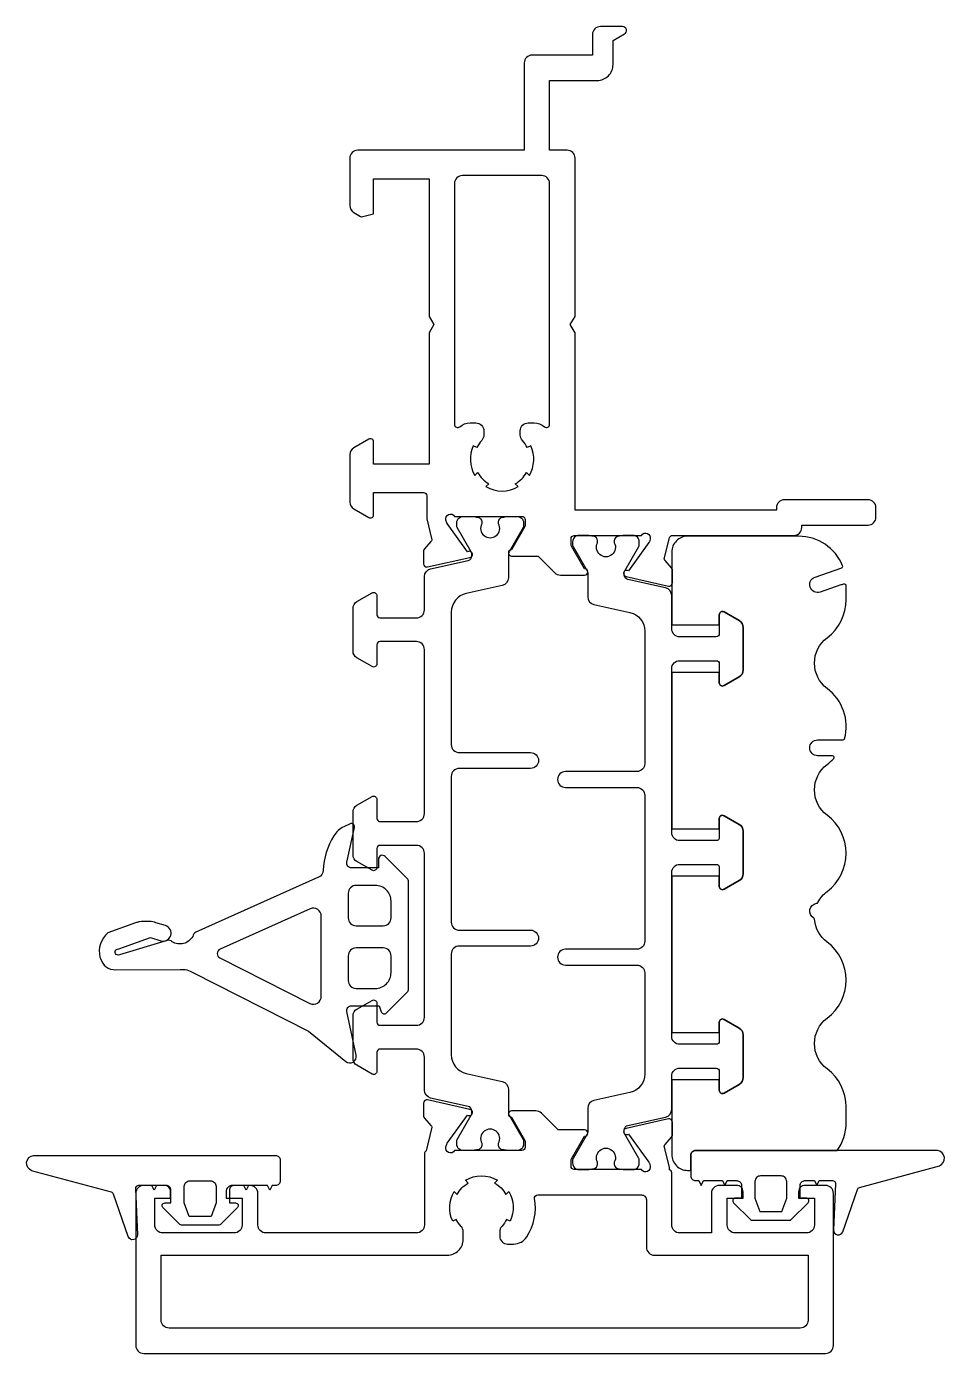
# Model space of a CAD drawing. Header units: millimetres. Extents: x 0 to 57.9, y 0 to 83.7.
import ezdxf

# ---------------------------------------------------------------- set-up
doc = ezdxf.new("R2010")
doc.units = ezdxf.units.MM
for name, color, linetype in [('aluminium', 4, 'Continuous'), ('RI-GASKET', 7, 'Continuous'), ('RI-PROFILE', 7, 'Continuous'), ('rubber', 1, 'Continuous')]:
    doc.layers.add(name, color=color, linetype=linetype)

msp = doc.modelspace()

# ---------------------------------------------------------------- linework, layer by layer
at = {"layer": 'aluminium'}
for points in [[(39.326, 51.362), (39.277, 51.203, -0.083094), (39.248, 51.144), (37.958, 49.369, 1.178332), (37.811, 49.003), (40.49, 48.409, 0.479656), (40.734, 48.604), (40.734, 49.428, 0.185256), (40.682, 49.562), (40.271, 50.019, -0.263193), (40.229, 50.211), (40.539, 51.449, -0.344043), (40.733, 51.6), (48.389, 51.6, 0.414214), (48.889, 52.1), (48.889, 52.249), (53.067, 52.249, 0.414214), (53.567, 52.749), (53.567, 53.349, 0.414214), (53.067, 53.849), (47.789, 53.849, 0.414214), (47.289, 53.349), (47.289, 53.2), (34.588, 53.2), (34.588, 64.38), (34.288, 64.9), (34.588, 65.419), (34.588, 75.4, 0.414214), (34.088, 75.9), (32.988, 75.9), (32.988, 80.3), (35.988, 80.3, 0.414214), (36.988, 81.3), (36.988, 82.815), (37.713, 83.233, 0.767327), (37.588, 83.7), (36.188, 83.7, 0.414214), (35.688, 83.2), (35.688, 81.9), (31.888, 81.9, 0.414214), (31.388, 81.4), (31.388, 75.9), (20.888, 75.9, 0.414214), (20.388, 75.4), (20.388, 72.407, 0.267949), (20.638, 71.974), (21.067, 71.727, 0.198912), (21.218, 71.707), (21.888, 71.886), (21.888, 74.1), (25.388, 74.1), (25.388, 65.419), (25.688, 64.9), (25.388, 64.38), (25.388, 56.1), (21.888, 56.1), (21.888, 57.5, 0.57735), (21.588, 57.673), (20.638, 57.124, 0.267949), (20.388, 56.691), (20.388, 53.708, 0.267949), (20.638, 53.275), (21.588, 52.727, 0.57735), (21.888, 52.9), (21.888, 54.3), (25.038, 54.3, -0.414214), (25.238, 54.1), (25.238, 52.65), (25.548, 51.411, -0.263193), (25.506, 51.219), (25.094, 50.762, 0.185256), (25.043, 50.628), (25.043, 49.804, 0.479656), (25.286, 49.609), (27.966, 50.203, 1.178332), (27.819, 50.569), (26.529, 52.344, -0.083094), (26.5, 52.403), (26.451, 52.562, -0.892534), (26.998, 52.8), (31.238, 52.8, -0.414214), (31.438, 52.6), (31.438, 52.227, -0.131652), (31.411, 52.127), (30.588, 50.7, 1), (30.588, 50.3), (32.257, 50.3), (33.311, 49.246, 0.198912), (33.665, 49.1), (35.189, 49.1, 1), (35.189, 49.5), (34.366, 50.926, -0.131652), (34.339, 51.026), (34.339, 51.4, -0.414214), (34.539, 51.6), (38.779, 51.6, -0.892534)], [(32.988, 58.609), (32.988, 73.8, 0.414214), (32.488, 74.3), (27.488, 74.3, 0.414214), (26.988, 73.8), (26.988, 58.609, 0.641395), (27.319, 58.458, -0.179494), (27.971, 58.7), (28.338, 58.7, -0.414214), (28.838, 58.2), (28.838, 57.929, -0.189103), (28.705, 57.59, 0.07797), (28.402, 57.139), (28.176, 57.245, 0.247116), (28.266, 55.384), (28.449, 55.567, 0.145898), (29.156, 54.86), (28.973, 54.677, 0.272842), (31.004, 54.677), (30.821, 54.86, 0.145898), (31.528, 55.567), (31.711, 55.384, 0.247116), (31.801, 57.245), (31.574, 57.139, 0.07797), (31.272, 57.59, -0.189103), (31.138, 57.929), (31.138, 58.2, -0.414214), (31.638, 58.7), (32.006, 58.7, -0.179494), (32.658, 58.458, 0.641395)], [(38.779, 11.6), (34.539, 11.6, -0.414214), (34.339, 11.8), (34.339, 12.173, -0.131652), (34.366, 12.273), (35.189, 13.7, 1), (35.189, 14.1), (33.52, 14.1), (32.466, 15.153, 0.198912), (32.112, 15.3), (30.588, 15.3, 1), (30.588, 14.9), (31.411, 13.473, -0.131652), (31.438, 13.373), (31.438, 13, -0.414214), (31.238, 12.8), (26.998, 12.8, -0.892534), (26.451, 13.038), (26.5, 13.197, -0.083094), (26.529, 13.256), (27.819, 15.031, 1.178332), (27.966, 15.397), (25.286, 15.991, 0.479656), (25.043, 15.796), (25.043, 14.972, 0.185256), (25.094, 14.838), (25.506, 14.381, -0.263193), (25.548, 14.189), (25.195, 12.777, 0.278153), (25.088, 12.6), (25.088, 8.1, -0.414214), (24.588, 7.6), (15.088, 7.6, -0.414214), (14.588, 8.1), (14.588, 10.1, 0.414214), (14.088, 10.6), (12.988, 10.6, 0.414214), (12.588, 10.2), (12.588, 9.8), (13.588, 9.8), (13.588, 8.1, -0.414214), (13.088, 7.6), (8.588, 7.6, -0.414214), (8.088, 8.1), (8.088, 9.8), (9.088, 9.8), (9.088, 10.2, 0.414214), (8.688, 10.6), (7.388, 10.6, 0.414214), (6.888, 10.1), (6.888, 0.5, 0.414214), (7.388, 0), (50.388, 0, 0.414214), (50.888, 0.5), (50.888, 10.1, 0.414214), (50.388, 10.6), (49.088, 10.6, 0.414214), (48.688, 10.2), (48.688, 9.8), (49.688, 9.8), (49.688, 8.1, -0.414214), (49.188, 7.6), (44.688, 7.6, -0.414214), (44.188, 8.1), (44.188, 9.8), (45.188, 9.8), (45.188, 10.2, 0.414214), (44.788, 10.6), (43.688, 10.6, 0.414214), (43.188, 10.1), (43.188, 7.6), (41.189, 7.6, -0.414214), (40.689, 8.1), (40.689, 11.4, 0.341999), (40.539, 11.593), (40.539, 11.75), (40.229, 12.989, -0.263193), (40.271, 13.181), (40.682, 13.638, 0.185256), (40.734, 13.771), (40.734, 14.596, 0.479656), (40.49, 14.791), (37.811, 14.197, 1.178332), (37.958, 13.831), (39.248, 12.056, -0.083094), (39.277, 11.997), (39.326, 11.837, -0.892534)], [(31.546, 7.358, 0.1871), (32.04, 9.766, -0.464122), (32.238, 10), (38.789, 10, -0.414214), (39.089, 9.7), (39.089, 6.7, 0.414214), (39.589, 6.2), (49.288, 6.2), (49.288, 2.1, -0.414214), (48.788, 1.6), (8.988, 1.6, -0.414214), (8.488, 2.1), (8.488, 6.2), (26.538, 6.2, 0.414214), (27.538, 7.2), (27.538, 7.67, 0.189103), (27.405, 8.01, -0.07797), (27.102, 8.46), (26.875, 8.355, -0.247116), (26.965, 10.216), (27.149, 10.032, -0.145898), (27.856, 10.739), (27.672, 10.923, -0.272842), (29.704, 10.923), (29.52, 10.739, -0.145898), (30.227, 10.032), (30.411, 10.216, -0.247116), (30.501, 8.355), (30.274, 8.46, -0.07797), (29.971, 8.01, 0.189103), (29.838, 7.67), (29.838, 7.4, 0.414214), (30.338, 6.9), (30.705, 6.9, 0.254888)]]:
    msp.add_lwpolyline(points, format="xyb", close=True, dxfattribs=at)
at = {"layer": 'RI-GASKET'}
for centre, start, end in [((51.107, 13), 270, 276.15532), ((6.78, 12.695), 263.84468, 270)]:
    msp.add_arc(centre, 0.2, start, end, dxfattribs=at)
at = {"layer": 'RI-PROFILE', "transparency": 33554687}
msp.add_lwpolyline([(38.989, 35.203), (38.989, 31.6), (38.989, 26, -0.414214), (38.489, 25.5), (33.989, 25.5, 0.414214), (33.489, 25, 0.414214), (33.989, 24.5), (38.489, 24.5, -0.414214), (38.989, 24), (38.989, 17.634, -0.351673), (38.048, 16.463), (35.781, 15.96, 0.351557), (35.39, 15.472), (35.389, 13.985, -0.131652), (35.349, 13.835), (34.466, 12.306, 0.131652), (34.439, 12.206), (34.439, 12, 0.414214), (34.839, 11.6), (35.421, 11.6, 0.044632), (35.456, 11.603, -0.012287), (35.753, 11.649, 0.37684), (36.014, 11.946), (36.014, 12.059, -1.69614), (37.064, 12.059), (37.064, 11.946, 0.37684), (37.325, 11.649, -0.012287), (37.622, 11.603, 0.044632), (37.657, 11.6), (38.239, 11.6, 0.414214), (38.639, 12), (38.639, 12.206, 0.131652), (38.612, 12.306), (37.729, 13.835, -0.131652), (37.689, 13.985), (37.689, 14.094, -0.351104), (37.924, 14.387), (40.298, 14.913, 0.351665), (40.689, 15.401), (40.688, 17.499, -0.414214), (41.188, 17.999), (43.488, 18, -0.414214), (43.688, 17.8), (43.688, 16.6, 0.57735), (43.988, 16.427), (44.938, 16.975, 0.267949), (45.188, 17.408), (45.188, 20.091, 0.267949), (44.938, 20.525), (43.988, 21.073, 0.57735), (43.688, 20.9), (43.688, 19.7, -0.414214), (43.488, 19.5), (41.188, 19.5, -0.414214), (40.688, 20), (40.689, 30.35, -0.414214), (41.189, 30.85), (43.489, 30.85, -0.414214), (43.689, 30.65), (43.689, 29.45, 0.57735), (43.989, 29.277), (44.939, 29.825, 0.267949), (45.189, 30.258), (45.189, 31.6), (45.189, 32.941, 0.267949), (44.939, 33.375), (43.989, 33.923, 0.57735), (43.689, 33.75), (43.689, 32.55, -0.414214), (43.489, 32.35), (41.189, 32.35, -0.414214), (40.689, 32.85), (40.688, 43.2, -0.414214), (41.188, 43.7), (43.488, 43.7, -0.414214), (43.688, 43.5), (43.688, 42.3, 0.57735), (43.988, 42.127), (44.938, 42.675, 0.267949), (45.188, 43.108), (45.188, 45.791, 0.267949), (44.938, 46.224), (43.988, 46.773, 0.57735), (43.688, 46.6), (43.688, 45.4, -0.414214), (43.488, 45.2), (41.189, 45.2, -0.414214), (40.689, 45.7), (40.689, 47.799, 0.351665), (40.298, 48.287), (37.924, 48.813, -0.351104), (37.689, 49.105), (37.689, 49.214, -0.131652), (37.729, 49.364), (38.612, 50.894, 0.131652), (38.639, 50.994), (38.639, 51.2, 0.414214), (38.239, 51.6), (37.657, 51.6, 0.044632), (37.622, 51.597, -0.012287), (37.325, 51.551, 0.37684), (37.064, 51.253), (37.064, 51.14, -1.69614), (36.014, 51.14), (36.014, 51.253, 0.37684), (35.753, 51.551, -0.012287), (35.456, 51.597, 0.044632), (35.421, 51.6), (34.839, 51.6, 0.414214), (34.439, 51.2), (34.439, 50.994, 0.131652), (34.466, 50.894), (35.349, 49.364, -0.131652), (35.389, 49.214), (35.39, 47.728, 0.351577), (35.781, 47.24), (38.048, 46.737, -0.35167), (38.989, 45.565), (38.989, 37.203, -0.414214), (38.489, 36.703), (33.989, 36.703, 0.414214), (33.489, 36.203, 0.414214), (33.989, 35.703), (38.489, 35.703, -0.414214)], format="xyb", close=True, dxfattribs=at)
at = {"layer": 'rubber', "transparency": 33554687}
for points in [[(26.788, 36.404), (26.788, 32.8), (26.788, 27.2, 0.414214), (27.288, 26.7), (31.788, 26.7, -0.414214), (32.288, 26.2, -0.414214), (31.788, 25.7), (27.288, 25.7, 0.414214), (26.788, 25.2), (26.788, 18.834, 0.351673), (27.729, 17.663), (29.996, 17.16, -0.351557), (30.387, 16.672), (30.388, 15.186, 0.131652), (30.428, 15.036), (31.311, 13.506, -0.131652), (31.338, 13.406), (31.338, 13.2, -0.414214), (30.938, 12.8), (30.356, 12.8, -0.044632), (30.32, 12.803, 0.012287), (30.024, 12.849, -0.37684), (29.763, 13.146), (29.763, 13.259, 1.69614), (28.713, 13.259), (28.713, 13.146, -0.37684), (28.452, 12.849, 0.012287), (28.155, 12.803, -0.044632), (28.12, 12.8), (27.538, 12.8, -0.414214), (27.138, 13.2), (27.138, 13.406, -0.131652), (27.165, 13.506), (28.048, 15.036, 0.131652), (28.088, 15.186), (28.088, 15.294, 0.351104), (27.853, 15.587), (25.479, 16.113, -0.351665), (25.087, 16.601), (25.088, 18.699, 0.414214), (24.589, 19.199), (22.288, 19.2, 0.414214), (22.088, 19), (22.088, 17.8, -0.57735), (21.788, 17.627), (20.838, 18.175, -0.267949), (20.588, 18.608), (20.588, 21.292, -0.267949), (20.838, 21.725), (21.788, 22.273, -0.57735), (22.088, 22.1), (22.088, 20.9, 0.414214), (22.288, 20.7), (24.588, 20.7, 0.414214), (25.088, 21.2), (25.088, 31.55, 0.414214), (24.588, 32.05), (22.288, 32.05, 0.414214), (22.088, 31.85), (22.088, 30.65, -0.57735), (21.788, 30.477), (20.838, 31.025, -0.267949), (20.588, 31.458), (20.588, 32.8), (20.588, 34.142, -0.267949), (20.838, 34.575), (21.788, 35.123, -0.57735), (22.088, 34.95), (22.088, 33.75, 0.414214), (22.288, 33.55), (24.588, 33.55, 0.414214), (25.088, 34.05), (25.088, 44.4, 0.414214), (24.588, 44.9), (22.288, 44.9, 0.414214), (22.088, 44.7), (22.088, 43.5, -0.57735), (21.788, 43.327), (20.838, 43.875, -0.267949), (20.588, 44.308), (20.588, 46.992, -0.267949), (20.838, 47.425), (21.788, 47.973, -0.57735), (22.088, 47.8), (22.088, 46.6, 0.414214), (22.288, 46.4), (24.587, 46.4, 0.414214), (25.087, 46.9), (25.087, 48.999, -0.351665), (25.479, 49.487), (27.853, 50.013, 0.351104), (28.088, 50.306), (28.088, 50.414, 0.131652), (28.048, 50.564), (27.165, 52.094, -0.131652), (27.138, 52.194), (27.138, 52.4, -0.414214), (27.538, 52.8), (28.12, 52.8, -0.044632), (28.155, 52.797, 0.012287), (28.452, 52.751, -0.37684), (28.713, 52.454), (28.713, 52.341, 1.69614), (29.763, 52.341), (29.763, 52.454, -0.37684), (30.024, 52.751, 0.012287), (30.32, 52.797, -0.044632), (30.356, 52.8), (30.938, 52.8, -0.414214), (31.338, 52.4), (31.338, 52.194, -0.131652), (31.311, 52.094), (30.428, 50.564, 0.131652), (30.388, 50.414), (30.387, 48.928, -0.351577), (29.996, 48.44), (27.729, 47.937, 0.35167), (26.788, 46.766), (26.788, 38.403, 0.414214), (27.288, 37.903), (31.788, 37.904, -0.414214), (32.288, 37.404, -0.414214), (31.788, 36.904), (27.288, 36.904, 0.414214)], [(38.989, 35.203), (38.989, 31.6), (38.989, 26, -0.414214), (38.489, 25.5), (33.989, 25.5, 0.414214), (33.489, 25, 0.414214), (33.989, 24.5), (38.489, 24.5, -0.414214), (38.989, 24), (38.989, 17.634, -0.351673), (38.048, 16.463), (35.781, 15.96, 0.351557), (35.39, 15.472), (35.389, 13.985, -0.131652), (35.349, 13.835), (34.466, 12.306, 0.131652), (34.439, 12.206), (34.439, 12, 0.414214), (34.839, 11.6), (35.421, 11.6, 0.044632), (35.456, 11.603, -0.012287), (35.753, 11.649, 0.37684), (36.014, 11.946), (36.014, 12.059, -1.69614), (37.064, 12.059), (37.064, 11.946, 0.37684), (37.325, 11.649, -0.012287), (37.622, 11.603, 0.044632), (37.657, 11.6), (38.239, 11.6, 0.414214), (38.639, 12), (38.639, 12.206, 0.131652), (38.612, 12.306), (37.729, 13.835, -0.131652), (37.689, 13.985), (37.689, 14.094, -0.351104), (37.924, 14.387), (40.298, 14.913, 0.351665), (40.689, 15.401), (40.688, 17.499, -0.414214), (41.188, 17.999), (43.488, 18, -0.414214), (43.688, 17.8), (43.688, 16.6, 0.57735), (43.988, 16.427), (44.938, 16.975, 0.267949), (45.188, 17.408), (45.188, 20.091, 0.267949), (44.938, 20.525), (43.988, 21.073, 0.57735), (43.688, 20.9), (43.688, 19.7, -0.414214), (43.488, 19.5), (41.188, 19.5, -0.414214), (40.688, 20), (40.689, 30.35, -0.414214), (41.189, 30.85), (43.489, 30.85, -0.414214), (43.689, 30.65), (43.689, 29.45, 0.57735), (43.989, 29.277), (44.939, 29.825, 0.267949), (45.189, 30.258), (45.189, 31.6), (45.189, 32.941, 0.267949), (44.939, 33.375), (43.989, 33.923, 0.57735), (43.689, 33.75), (43.689, 32.55, -0.414214), (43.489, 32.35), (41.189, 32.35, -0.414214), (40.689, 32.85), (40.688, 43.2, -0.414214), (41.188, 43.7), (43.488, 43.7, -0.414214), (43.688, 43.5), (43.688, 42.3, 0.57735), (43.988, 42.127), (44.938, 42.675, 0.267949), (45.188, 43.108), (45.188, 45.791, 0.267949), (44.938, 46.224), (43.988, 46.773, 0.57735), (43.688, 46.6), (43.688, 45.4, -0.414214), (43.488, 45.2), (41.189, 45.2, -0.414214), (40.689, 45.7), (40.689, 47.799, 0.351665), (40.298, 48.287), (37.924, 48.813, -0.351104), (37.689, 49.105), (37.689, 49.214, -0.131652), (37.729, 49.364), (38.612, 50.894, 0.131652), (38.639, 50.994), (38.639, 51.2, 0.414214), (38.239, 51.6), (37.657, 51.6, 0.044632), (37.622, 51.597, -0.012287), (37.325, 51.551, 0.37684), (37.064, 51.253), (37.064, 51.14, -1.69614), (36.014, 51.14), (36.014, 51.253, 0.37684), (35.753, 51.551, -0.012287), (35.456, 51.597, 0.044632), (35.421, 51.6), (34.839, 51.6, 0.414214), (34.439, 51.2), (34.439, 50.994, 0.131652), (34.466, 50.894), (35.349, 49.364, -0.131652), (35.389, 49.214), (35.39, 47.728, 0.351577), (35.781, 47.24), (38.048, 46.737, -0.35167), (38.989, 45.565), (38.989, 37.203, -0.414214), (38.489, 36.703), (33.989, 36.703, 0.414214), (33.489, 36.203, 0.414214), (33.989, 35.703), (38.489, 35.703, -0.414214)]]:
    msp.add_lwpolyline(points, format="xyb", close=True, dxfattribs=at)
at = {"layer": 'rubber'}
for points in [[(49.903, 28.449, -0.115703), (50.489, 29.15, 0.5), (50.489, 33.95, -0.5), (50.489, 37.15, 0.047483), (50.91, 37.532, 0.650996), (50.836, 37.7), (49.889, 37.7, -1), (49.889, 38.7), (51.491, 38.7, 0.339503), (51.587, 38.774, 0.306304), (50.489, 41.95, -0.5), (50.489, 45.15, 0.236068), (51.689, 47.55), (51.689, 48.434, 0.467817), (51.572, 48.532, 0.038049), (51.351, 48.475), (50.052, 48.028, -1), (49.727, 48.973), (51.407, 49.552, 0.430735), (51.467, 49.684, 0.304715), (48.689, 51.55), (41.689, 51.55, 0.414214), (40.689, 50.55), (40.689, 45.95), (43.689, 45.95), (43.689, 46.6, -0.57735), (43.989, 46.773), (44.939, 46.225, -0.267949), (45.189, 45.791), (45.189, 43.108, -0.267949), (44.939, 42.675), (43.989, 42.127, -0.57735), (43.689, 42.3), (43.689, 42.95), (40.689, 42.95), (40.689, 33.1), (43.689, 33.1), (43.689, 33.75, -0.57735), (43.989, 33.923), (44.939, 33.375, -0.267949), (45.189, 32.942), (45.189, 30.258, -0.26795), (44.939, 29.825), (43.989, 29.277, -0.57735), (43.689, 29.45), (43.689, 30.1), (40.689, 30.1), (40.689, 20.25), (43.689, 20.25), (43.689, 20.9, -0.57735), (43.989, 21.073), (44.939, 20.525, -0.267949), (45.189, 20.092), (45.189, 17.408, -0.26795), (44.939, 16.975), (43.989, 16.427, -0.57735), (43.689, 16.6), (43.689, 17.25), (40.689, 17.25), (40.689, 12.55, 0.414214), (41.689, 11.55), (41.889, 11.55), (41.889, 12.5, -0.414214), (42.189, 12.8), (51.109, 12.8), (51.127, 12.801, 0.156875), (51.689, 14.55), (51.689, 15.55, 0.236068), (50.489, 17.95, -0.5), (50.489, 21.15, 0.5), (50.489, 25.95, -0.214223), (49.696, 27.384, 0.249509), (49.645, 27.463, -0.723702), (49.826, 28.395, 0.249509)], [(7.086, 27.221, 0.026683), (6.881, 27.162), (5.129, 26.535, 0.283744), (4.63, 24.994), (4.659, 24.91), (4.659, 24.91, 0.332379), (5.622, 24.199), (9.693, 24.223, -0.168772), (10.496, 24.02), (10.496, 24.02), (10.496, 24.02), (17.788, 20.33), (20.136, 18.416, 0.707924), (20.78, 18.809), (20.195, 21.563, -0.476893), (20.488, 21.926), (22.238, 21.926), (22.373, 21.557, 0.548619), (22.702, 21.484), (24.001, 22.783, 0.198912), (24.088, 22.995), (24.088, 29.755, 0.198912), (24.001, 29.967), (22.615, 31.352, 0.668179), (22.188, 31.176), (22.188, 30.626), (20.488, 30.626, -0.479656), (20.196, 30.991), (20.681, 33.182, 0.624869), (20.4, 33.406), (20.003, 33.217, 0.143709), (19.373, 32.653, 0.131364), (18.716, 30.477, -0.286669), (18.421, 30.037), (10.683, 26.566, 0.26602), (10.478, 26.302, -0.428522), (9.185, 25.967, 0.28969), (8.876, 26.053), (5.857, 25.142, -0.91492), (5.675, 25.485), (5.873, 25.547), (7.819, 26.231), (8.471, 26.032, 1), (8.762, 26.989), (8.161, 27.172, 0.052658), (7.748, 27.252, 0.052658)], [(20.788, 26.976), (22.488, 26.976, 0.414214), (22.988, 27.476), (22.988, 28.526, 0.414214), (21.988, 29.526), (20.788, 29.526, 0.414214), (20.288, 29.026), (20.288, 27.476, 0.414214)], [(17.863, 22.085, 0.559094), (18.588, 22.532), (18.588, 27.587, 0.543876), (17.884, 28.043), (12.206, 25.495, 0.630953), (12.193, 24.954)], [(20.788, 23.026), (21.988, 23.026, 0.414214), (22.988, 24.026), (22.988, 25.076, 0.414214), (22.488, 25.576), (20.788, 25.576, 0.414214), (20.288, 25.076), (20.288, 23.526, 0.414214)], [(51.47, 7.68), (52.395, 10.345, -0.247996), (52.532, 10.473), (57.565, 11.836, 0.787862), (57.442, 12.8), (42.187, 12.8, 0.414214), (41.887, 12.5), (41.887, 11.2, 0.414214), (42.187, 10.9), (42.39, 10.9), (42.54, 10.6), (42.69, 10.9), (43.89, 10.9), (44.04, 10.6), (44.19, 10.9), (44.787, 10.9, -0.414214), (45.087, 10.6), (45.087, 9.8), (44.707, 9.8, 0.668179), (44.587, 9.51), (45.647, 8.45, 0.198912), (45.767, 8.4), (48.107, 8.4, 0.198912), (48.228, 8.45), (49.288, 9.51, 0.668179), (49.167, 9.8), (48.787, 9.8), (48.787, 10.6, -0.414214), (49.087, 10.9), (49.687, 10.9), (49.837, 10.6), (49.987, 10.9), (50.821, 10.9, -0.427803), (51.021, 10.691), (50.887, 7.792, 0.865499)], [(6.417, 7.375), (5.493, 10.04, 0.247996), (5.356, 10.168), (0.322, 11.53, -0.787862), (0.446, 12.495), (15.7, 12.495, -0.414214), (16, 12.195), (16, 10.895, -0.414214), (15.7, 10.595), (15.497, 10.595), (15.347, 10.295), (15.197, 10.595), (13.997, 10.595), (13.847, 10.295), (13.697, 10.595), (13.1, 10.595, 0.414214), (12.8, 10.295), (12.8, 9.495), (13.18, 9.495, -0.668179), (13.3, 9.205), (12.24, 8.145, -0.198912), (12.12, 8.095), (9.78, 8.095, -0.198912), (9.66, 8.145), (8.6, 9.205, -0.668179), (8.72, 9.495), (9.1, 9.495), (9.1, 10.295, 0.414214), (8.8, 10.595), (8.2, 10.595), (8.05, 10.295), (7.9, 10.595), (7.066, 10.595, 0.427803), (6.867, 10.386), (7, 7.487, -0.865499)], [(11.6, 10.895, -0.414214), (11.95, 10.545), (11.95, 9.495), (11.641, 8.645), (10.259, 8.645), (9.95, 9.495), (9.95, 10.545, -0.414214), (10.3, 10.895)], [(46.287, 11.2, 0.414214), (45.937, 10.85), (45.937, 9.8), (46.247, 8.95), (47.628, 8.95), (47.937, 9.8), (47.937, 10.85, 0.414214), (47.587, 11.2)]]:
    msp.add_lwpolyline(points, format="xyb", close=True, dxfattribs=at)

doc.saveas('drawing.dxf')
